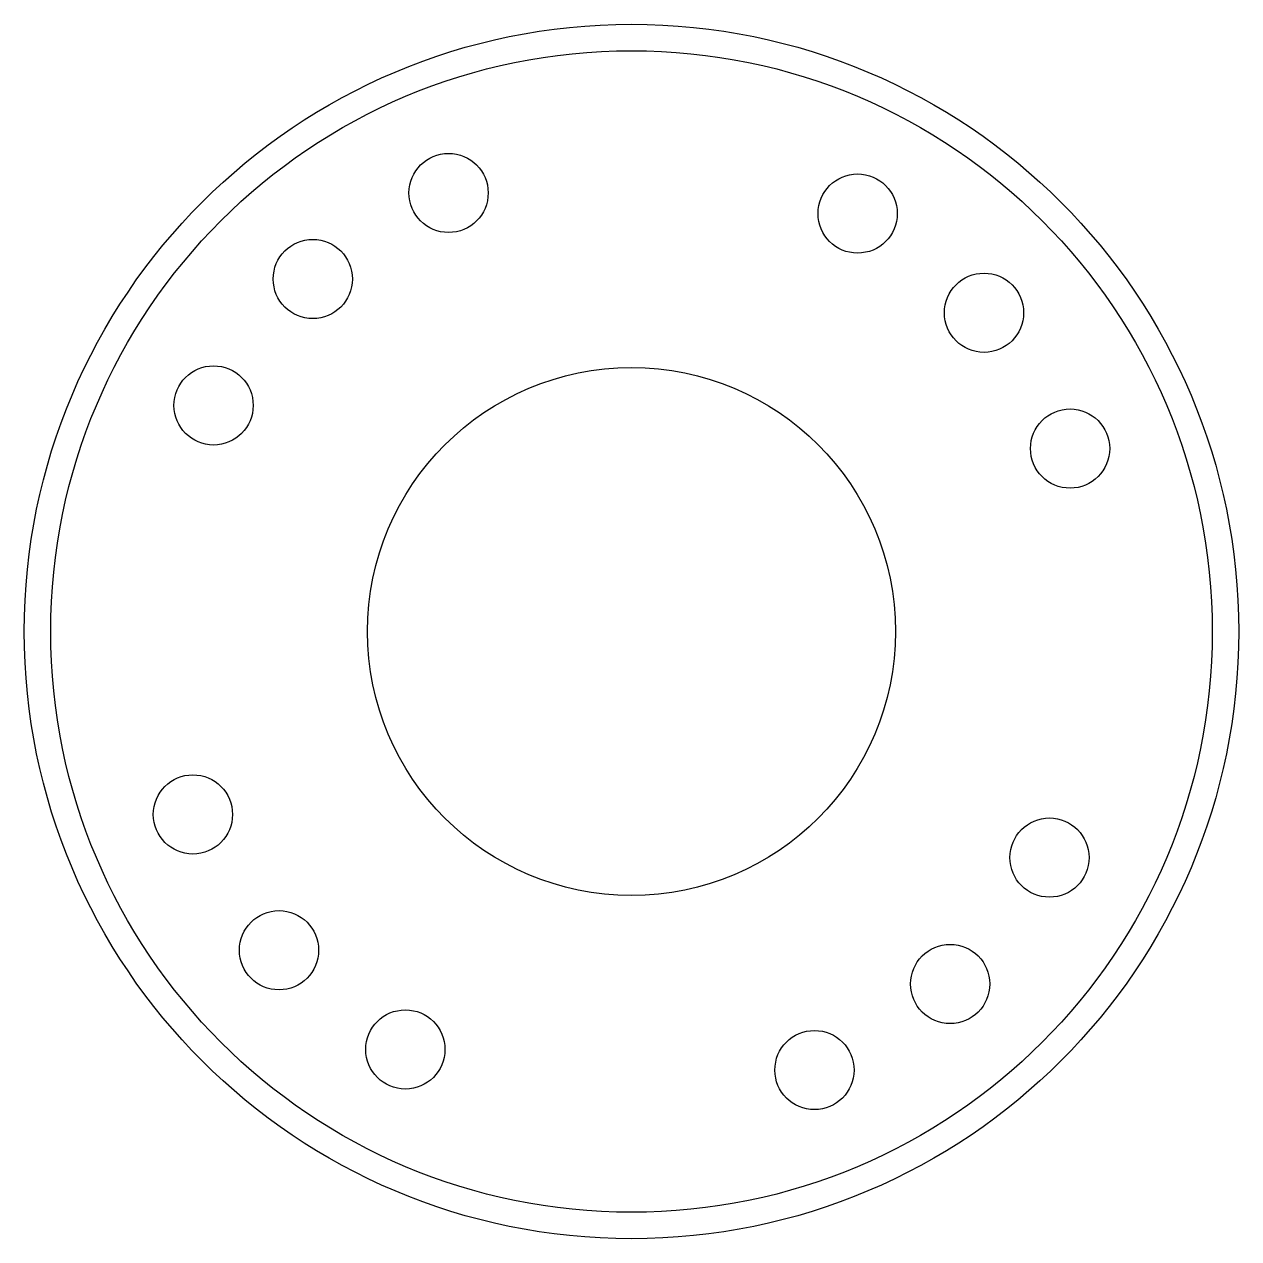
# Model space of a CAD drawing. Header units: millimetres. Extents: x -8.8 to 14.2, y 37.5 to 60.5.
import ezdxf

# ---------------------------------------------------------------- set-up
doc = ezdxf.new("R2010")
doc.units = ezdxf.units.MM
doc.layers.get('0').update_dxf_attribs({"linetype": 'CONTINUOUS'})

msp = doc.modelspace()

# ---------------------------------------------------------------- linework, layer by layer
for centre, radius in [((2.742, 49), 11.5), ((2.742, 49), 11), ((-0.723, 57.306), 0.75), ((-0.723, 57.306), 0.75), ((7.024, 56.916), 0.75), ((7.024, 56.916), 0.75), ((-3.294, 55.676), 0.75), ((-3.294, 55.676), 0.75), ((9.418, 55.036), 0.75), ((9.418, 55.036), 0.75), ((-5.174, 53.282), 0.75), ((-5.174, 53.282), 0.75), ((2.742, 49), 5), ((2.742, 49), 5), ((11.048, 52.465), 0.75), ((11.048, 52.465), 0.75), ((-5.565, 45.535), 0.75), ((-5.565, 45.535), 0.75), ((10.658, 44.718), 0.75), ((10.658, 44.718), 0.75), ((-3.934, 42.964), 0.75), ((-3.934, 42.964), 0.75), ((8.777, 42.324), 0.75), ((8.777, 42.324), 0.75), ((-1.541, 41.084), 0.75), ((-1.541, 41.084), 0.75), ((6.207, 40.694), 0.75), ((6.207, 40.694), 0.75)]:
    msp.add_circle(centre, radius)

doc.saveas('drawing.dxf')
